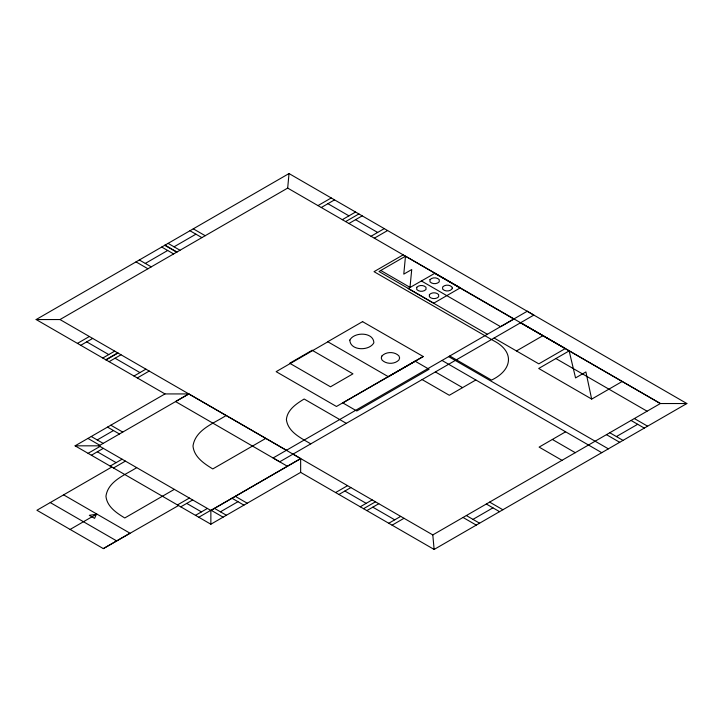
<?xml version="1.0" encoding="UTF-8"?>
<svg xmlns="http://www.w3.org/2000/svg" width="723" height="723" viewBox="0 0 723 723"><rect width="100%" height="100%" fill="white"/><g stroke="black" fill="none" stroke-linecap="round" stroke-linejoin="round"><path stroke-width="1.08" d="M164.989 393.927L36.15 319.548L59.991 319.548L287.682 188.088L289.019 173.556L686.85 403.533L434.125 549.444L300.651 472.381L210.863 524.22L75.093 445.829L164.989 393.927L188.83 393.927L432.797 534.921L434.125 549.444M405.486 256.204L378.997 271.496L433.719 303.19L460.289 287.844L405.486 256.204L403.786 274.134L411.73 269.543L409.986 287.501M36.15 319.548L289.019 173.556M145.287 263.425L167.691 250.483M174.044 246.814L195.924 234.18M77.442 343.389L89.363 336.502M317.984 205.603L331.233 197.957M80.759 345.296L92.68 338.418M321.283 207.51L334.541 199.873M102.793 358.021L114.713 351.134M342.322 219.675L355.571 212.029M105.784 359.747L117.704 352.86M106.1 359.927L118.021 353.05M345.63 221.59L358.888 213.945M109.092 361.663L121.012 354.776M348.938 223.497L362.196 215.861M371.026 236.267L384.274 228.622M133.99 376.032L145.91 369.146M374.333 238.183L387.582 230.538M137.298 377.939L149.218 371.062M403.163 254.848L374.026 271.667L493.592 340.705C515.246 351.812 512.137 370.284 491.532 380.09L449.769 355.978M97.216 439.946L113.493 430.546M75.093 445.829L98.934 445.829L188.83 393.927L175.572 401.572L287.393 466.254L300.651 458.617L292.923 454.026M88.07 453.33L99.991 446.443M91.387 455.237L103.308 448.359M434.957 273.222L408.179 288.54L487.374 334.261M110.167 466.082L122.088 459.204M362.684 321.554L327.745 341.726L388.359 376.719L423.298 356.547L362.548 321.636M327.871 341.798L276.15 371.658L336.466 406.48L423.036 356.556M111.803 467.031L36.918 510.266L103.326 548.612L178.5 505.54M113.475 467.998L125.404 461.111M136.692 467.627C125.35 474.939 108.098 480.903 105.947 496.24C106.95 506.642 116.584 512.996 124.772 517.975L174.324 489.363M70.122 529.435L96.801 514.035M177.46 504.934L189.381 498.048M103.326 548.612L130.004 533.203L63.597 494.857M180.768 506.841L192.689 499.964M195.481 515.336L207.402 508.45M198.789 517.243L210.709 510.366M287.393 466.254L210.863 510.456L210.863 524.22M220.434 511.812L237.966 501.69M516.457 350.944L542.946 335.653M475.815 379.991L449.317 395.282L422.124 379.584M335.599 492.562L347.519 485.684M338.915 494.478L350.836 487.591M360.235 506.787L372.155 499.9M363.552 508.703L375.472 501.816M366.859 510.61L378.78 503.723M622.169 381.509L591.73 399.087L538.707 368.468L569.137 350.899L575.553 377.912L585.901 371.938L591.64 399.033M388.775 523.262L400.696 516.385M392.092 525.178L404.012 518.292M565.603 431.812L539.114 447.103L562.078 460.361M432.797 534.921L660.37 403.533L686.85 403.533M472.969 519.376L492.941 507.844M616.403 436.565L637.677 424.284M226.127 415.508C214.017 423.371 195.373 429.589 192.996 446.028C194.026 456.981 204.166 463.687 212.779 468.938L265.739 438.427M415.183 361.229L342.783 402.892L356.81 410.989L429.091 369.254L415.065 361.157M434.595 273.294L513.872 319.06L500.623 326.706L421.355 280.94M555.888 358.545L647.031 411.17M380.768 270.474L410.122 287.429M634.36 418.545L647.609 426.19M494.089 338.03L538.816 363.859L565.305 348.558L520.578 322.738L660.37 403.533L287.682 188.088M631.062 420.461L644.301 428.106M609.778 432.743L623.027 440.388M606.461 434.65L619.71 442.304M448.64 356.629L608.368 448.847M442.015 360.452L601.744 452.67M193.276 228.829L205.196 235.707M435.373 371.938L462.566 387.636M552.354 439.457L575.318 452.715M189.968 230.745L201.889 237.623M168.088 243.371L180.009 250.257M165.043 245.133L176.963 252.011M164.772 245.287L176.692 252.164M161.726 247.04L173.647 253.927M139.322 259.982L151.243 266.859M136.014 261.889L147.935 268.775M489.634 502.105L502.874 509.751M486.326 504.021L499.566 511.667M346.317 423.353L304.157 399.015C296.43 403.714 287.329 409.706 286.389 419.53C287.935 432.101 301.12 438.084 310.782 443.868M466.353 515.553L479.593 523.199M463.036 517.46L476.285 525.106M59.991 319.548L286.435 450.275M86.724 341.862L108.748 354.577M115.056 358.219L139.946 372.589M344.871 491.034L366.2 503.344M372.815 507.166L394.74 519.828M235.318 496.34L247.239 503.217M110.836 425.196L122.756 432.083M232.002 498.246L243.922 505.133M107.528 427.103L119.449 433.99M91.261 436.502L103.181 443.38M214.478 508.368L226.398 515.246M87.944 438.409L99.864 445.296M211.17 510.284L223.091 517.162M98.934 445.829L210.863 510.456L300.651 458.617L300.651 472.381M97.343 451.803L116.132 462.639M186.733 503.407L201.437 511.893M50.258 502.566L116.665 540.903M327.908 203.696L348.947 215.852M355.571 219.684L377.65 232.445M349.833 340.072C350.113 350.89 369.399 351.242 373.863 342.774C373.574 331.965 354.288 331.613 349.833 340.072M416.728 287.32L416.728 289.489C419.015 291.929 423.705 291.929 425.992 289.489L425.992 287.311C423.705 284.871 419.015 284.871 416.728 287.32M381.943 355.951L381.274 357.939L381.943 359.937C386.145 364.437 394.767 364.437 398.96 359.937L399.629 357.939L398.96 355.951C394.758 351.45 386.145 351.45 381.943 355.951M429.986 279.665L429.986 281.834C432.264 284.284 436.963 284.284 439.241 281.834L439.241 279.665C436.954 277.216 432.273 277.216 429.986 279.665M429.39 294.623L429.39 296.791C431.667 299.241 436.367 299.241 438.644 296.791L438.644 294.623C436.358 292.173 431.676 292.182 429.39 294.623M452.264 288.061L451.902 289.146C449.616 291.586 444.925 291.586 442.639 289.137L442.648 286.968C444.934 284.528 449.616 284.528 451.902 286.968L452.264 288.061M96.358 514.288L94.596 518.364L89.3 515.309L96.358 514.288M312.164 350.284L289.697 363.253L330.492 386.805L352.951 373.836L312.164 350.284M527.221 311.261L273.095 457.984L279.711 461.807L533.845 315.083L527.221 311.261"/></g></svg>
